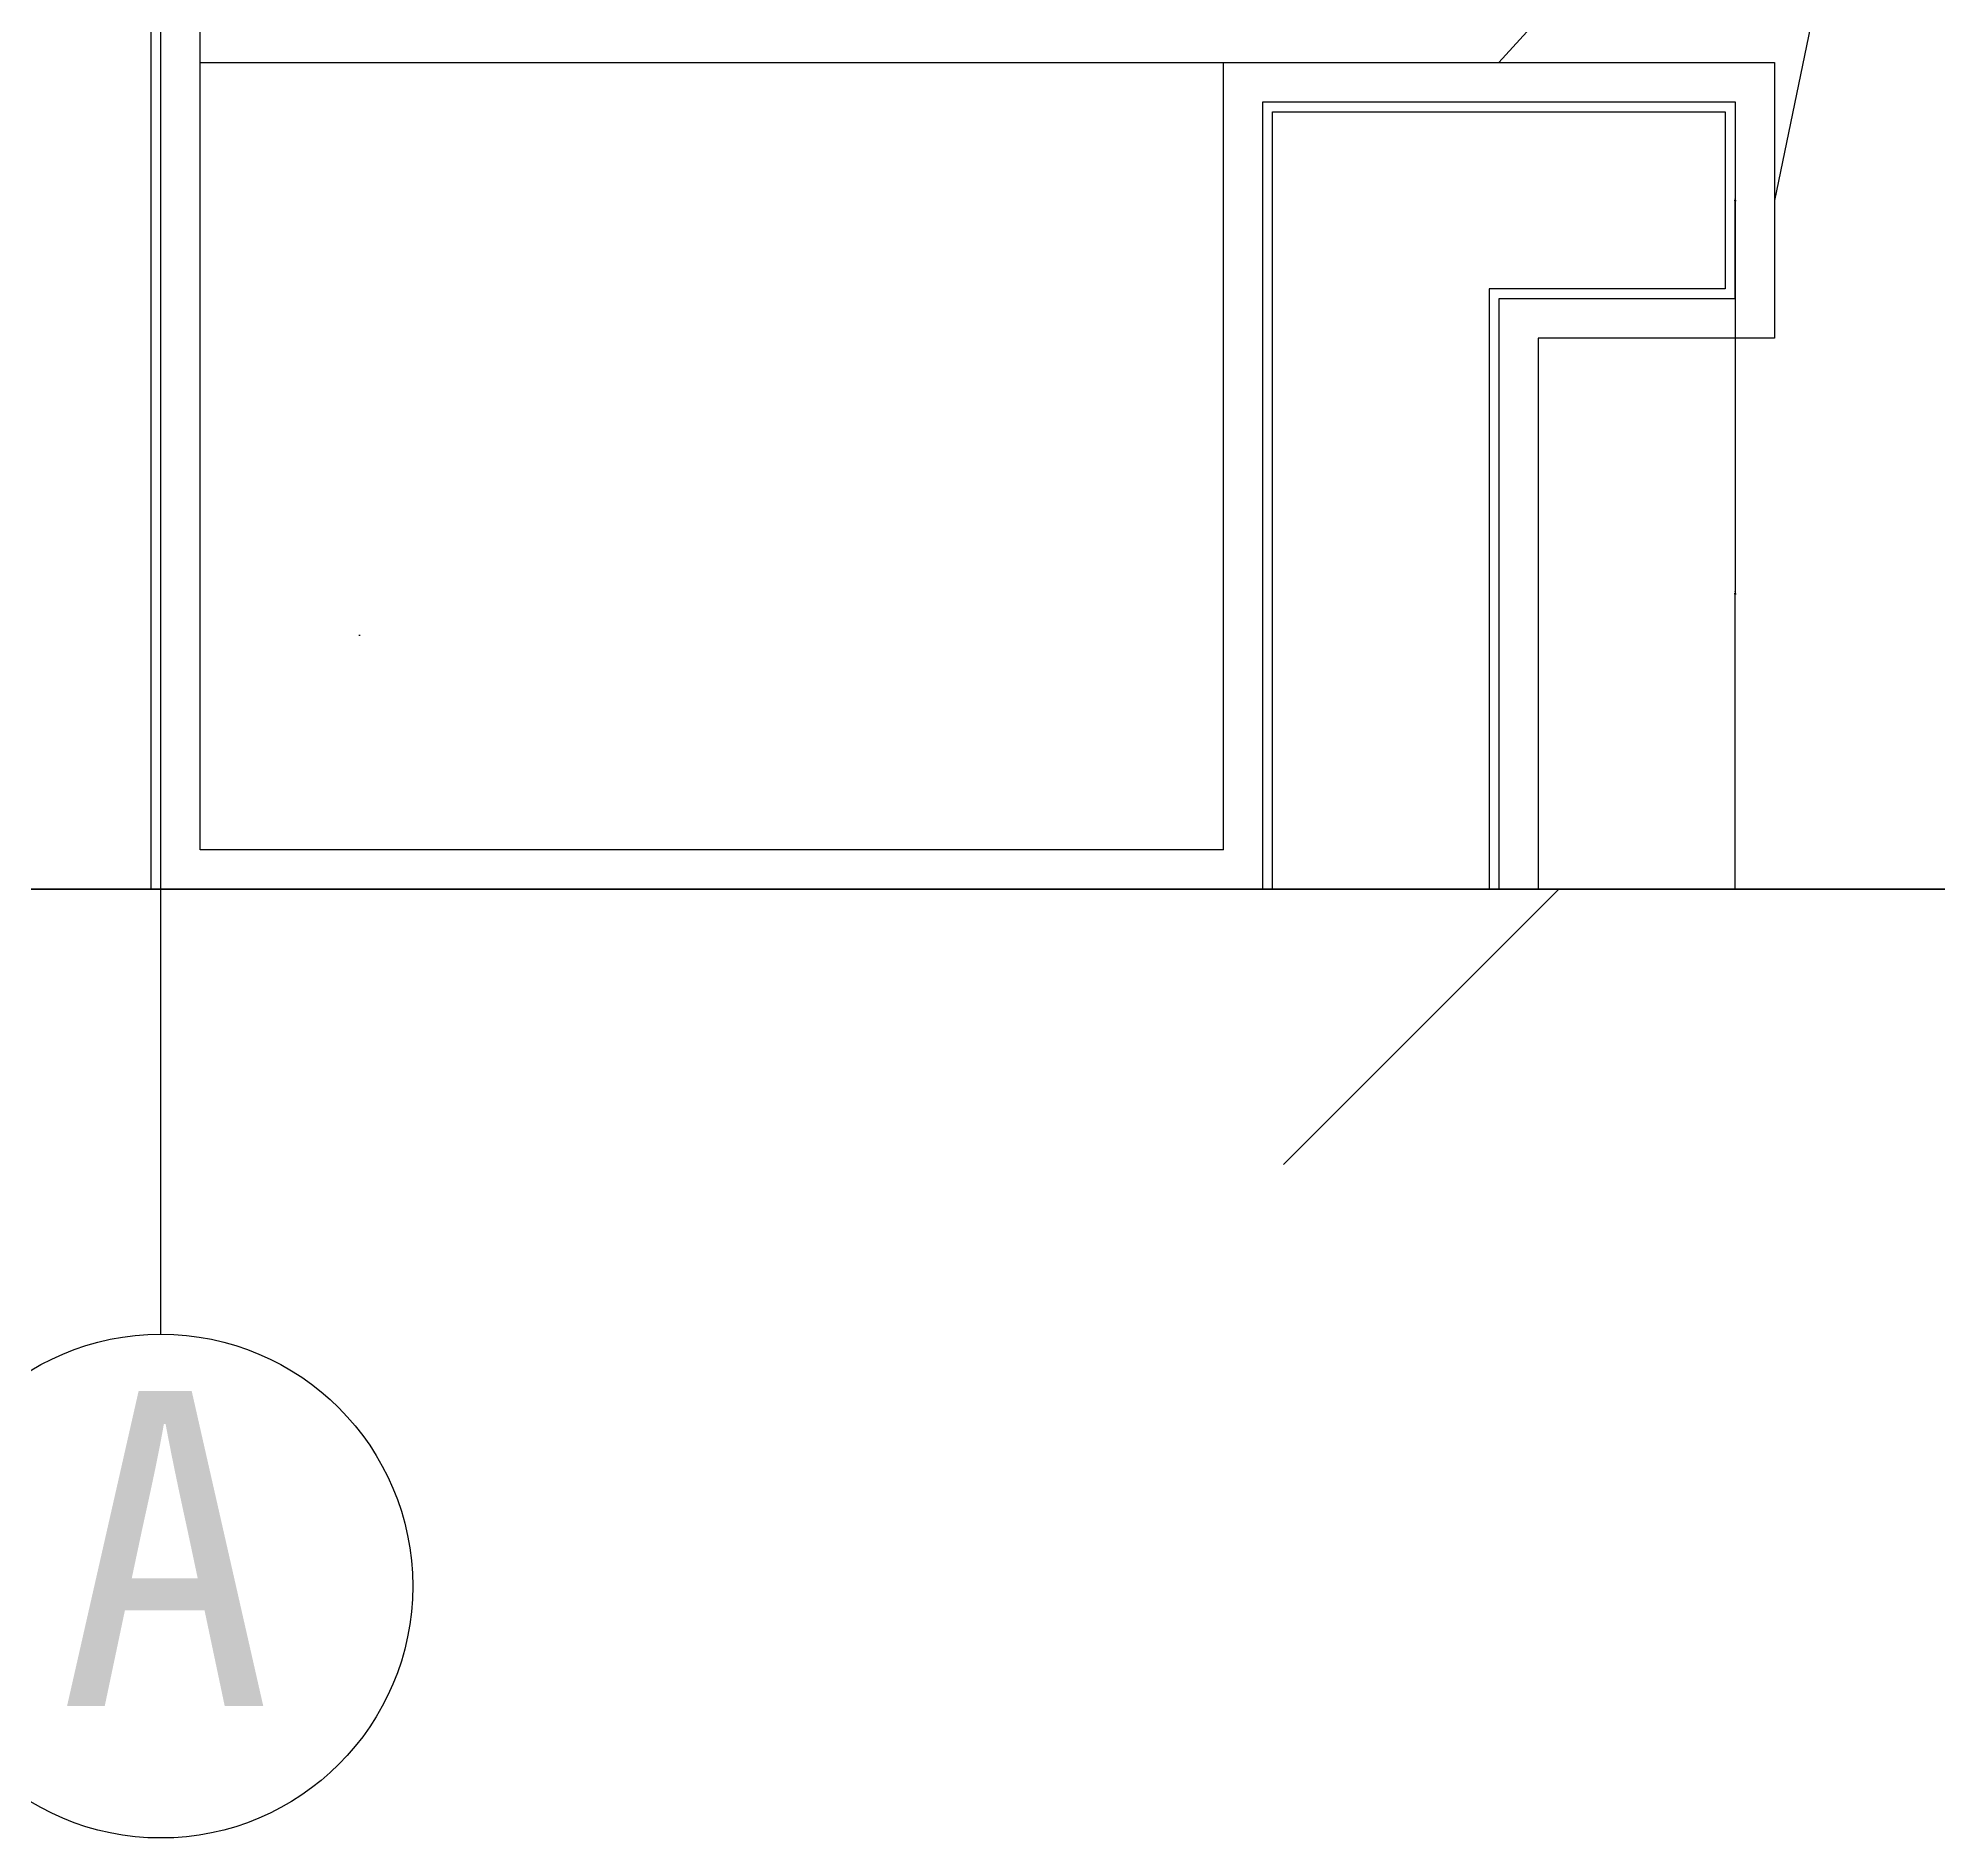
# Model space of a CAD drawing. Header units: metres. Extents: x 1826 to 6641, y 264 to 2401.
# Drawn here: x 4838 to 5803, y 818 to 1732 of the extents above; entities that cross this region are included whole.
import ezdxf

# ---------------------------------------------------------------- set-up
doc = ezdxf.new("R2010")
doc.units = ezdxf.units.M
for name, color, linetype in [('LM', 141, 'Continuous'), ('PUB_DIM', 3, 'Continuous'), ('PUB_TEXT', 7, 'Continuous'), ('PUB_WALL', 7, 'Continuous'), ('S_DOTE', 1, 'Continuous'), ('S_WALL', 7, 'Continuous')]:
    doc.layers.add(name, color=color, linetype=linetype)
doc.dimstyles.get("Standard").update_dxf_attribs({"dimtxt": 2.5, "dimasz": 2.5, "dimexe": 1.25, "dimexo": 0.625, "dimtad": 1, "dimcen": 2.5, "dimazin": 3, "dimtfac": 1, "dimtmove": 0, "dimatfit": 3})

# ---------------------------------------------------------------- blocks, each defined once
blk = doc.blocks.new('*D11')
for p, q in [((5700, 1600), (5700, 1450)), ((5699.75, 1450), (5699.5, 1450)), ((5700, 1300), (5700, 1450)), ((5700, 1450), (5700, 1450)), ((5700.25, 1450), (5700.5, 1450))]:
    blk.add_line(p, q)
at = {"layer": 'Defpoints'}
for p in [(5700, 1600), (5700, 1450), (5700, 1300)]:
    blk.add_point(p, dxfattribs=at)
at = {"layer": 'PUB_DIM', "insert": (5700, 1451.125), "char_height": 1, "attachment_point": 5}
blk.add_mtext('0', dxfattribs=at)
blk = doc.blocks.new('*D12')
for p, q in [((5700, 1700), (5700, 1650)), ((5699.75, 1650), (5699.5, 1650)), ((5700, 1600), (5700, 1650)), ((5700, 1650), (5700, 1650)), ((5700.25, 1650), (5700.5, 1650))]:
    blk.add_line(p, q)
at = {"layer": 'Defpoints'}
for p in [(5700, 1700), (5700, 1650), (5700, 1600)]:
    blk.add_point(p, dxfattribs=at)
at = {"layer": 'PUB_DIM', "insert": (5700, 1651.125), "char_height": 1, "attachment_point": 5}
blk.add_mtext('0', dxfattribs=at)

msp = doc.modelspace()

# ---------------------------------------------------------------- hatches: boundary and pattern name
at = {"layer": 'LM'}
h = msp.add_hatch(dxfattribs=at)
h.set_pattern_fill('ANSI31', scale=500)
h.paths.add_polyline_path([(5580, 1600), (5700, 1600), (5700, 1700), (5460, 1700), (5460, 1300), (5580, 1300)])
h.paths.add_polyline_path([(4900, 2170), (4853.78, 2170), (4839.78, 2126), (4815.78, 2214), (4801.78, 2170), (4720, 2170), (4720, 1300), (4900, 1300)])
h = msp.add_hatch(dxfattribs=at)
h.set_pattern_fill('AR-HBONE', scale=30)
h.paths.add_polyline_path([(5890, 1300), (4720, 1300), (4720, 1650), (4600, 1650), (4600, 1160), (5890, 1160)])
h.paths.add_polyline_path([(4600, 1650), (4361.88, 1650), (4326, 1640.22), (4370, 1626.22), (4370, 1160), (4600, 1160)])
h = msp.add_hatch(dxfattribs=at)
h.set_pattern_fill('DOTS', scale=300)
h.paths.add_polyline_path([(5440, 1600), (4920, 1600), (4920, 1320), (5440, 1320)])

# ---------------------------------------------------------------- linework, layer by layer
for p, q in [((4920, 1320), (4920, 2170)), ((5780, 1940), (5580, 1720)), ((5780, 1940), (5720, 1650)), ((4920, 1720), (5720, 1720)), ((5440, 1320), (5440, 1720)), ((5720, 1720), (5720, 1580)), ((5600, 1580), (5600, 1300)), ((5720, 1580), (5600, 1580)), ((5440, 1320), (4920, 1320))]:
    msp.add_line(p, q, dxfattribs=at)
msp.add_circle((4900, 945.83), 128, dxfattribs=at)
at = {"layer": 'PUB_WALL'}
for points in [[(4720, 2170), (4720, 1300), (5890, 1300)], [(4895, 1300), (4895, 2170)], [(5465, 1300), (5465, 1695), (5695, 1695), (5695, 1605), (5575, 1605), (5575, 1300)]]:
    msp.add_lwpolyline(points, dxfattribs=at)
at = {"layer": 'S_DOTE'}
msp.add_line((4900, 1073.83), (4900, 2240), dxfattribs=at)
at = {"layer": 'S_WALL'}
for p, q in [((4900, 1300), (4900, 2170)), ((5460, 1300), (5460, 1700)), ((5460, 1700), (5700, 1700)), ((5700, 1700), (5700, 1600)), ((5580, 1600), (5580, 1300)), ((5700, 1600), (5580, 1600)), ((5890, 1300), (4720, 1300))]:
    msp.add_line(p, q, dxfattribs=at)

# ---------------------------------------------------------------- texts
at = {"layer": 'PUB_TEXT'}
msp.add_text('A', height=160, dxfattribs=at).set_placement((4847.76, 884.92))

# ---------------------------------------------------------------- dimensions: what is measured, and where the dimension line sits
at = {"layer": 'PUB_DIM'}
for base, p1, p2, picture, middle in [((5700, 1650), (5700, 1600), (5700, 1700), '*D12', (5700, 1651.125)), ((5700, 1450), (5700, 1300), (5700, 1600), '*D11', (5700, 1451.125))]:
    dim = msp.add_linear_dim(base=base, p1=p1, p2=p2, dimstyle='Standard', dxfattribs=at)
    dim.commit()
    dim.dimension.update_dxf_attribs({"geometry": picture, "text_midpoint": middle})

doc.saveas('drawing.dxf')
